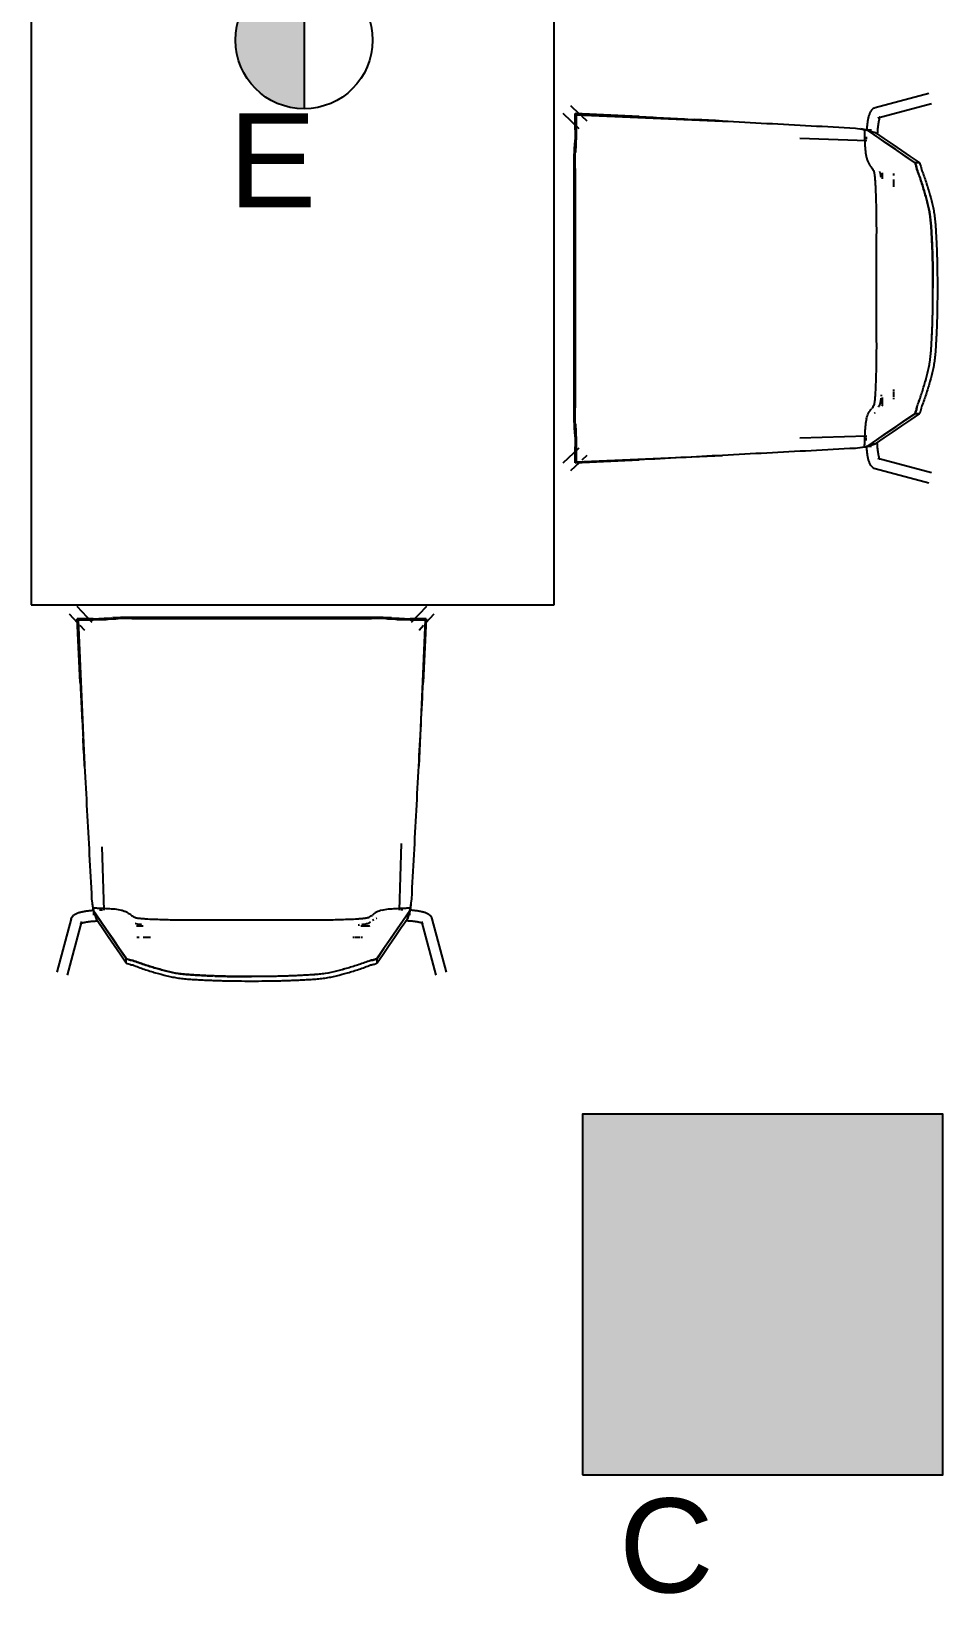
# Model space of a CAD drawing. Header units: millimetres. Extents: x 3082 to 3316, y 298 to 342.
# Drawn here: x 3292.267 to 3293.595, y 316.487 to 318.763 of the extents above; entities that cross this region are included whole.
import ezdxf
from ezdxf.enums import TextEntityAlignment as Align

# ---------------------------------------------------------------- set-up
doc = ezdxf.new("R2010")
doc.units = ezdxf.units.MM
doc.header["$MEASUREMENT"] = 0
doc.linetypes.add('CONTINU', pattern=[0])
for name, color, linetype in [('-HIDRO', 8, 'CONTINUOUS'), ('eletroduto parede e teto', 2, 'CONTINU'), ('Pontos Elétricos', 3, 'CONTINUOUS'), ('Pontos Luminotécnicos', 3, 'CONTINUOUS')]:
    doc.layers.add(name, color=color, linetype=linetype)
doc.styles.add('ARIAL', font='arial.ttf', dxfattribs={"height": 2})

# ---------------------------------------------------------------- blocks, each defined once
blk = doc.blocks.new('superior')
at = {"layer": '-HIDRO'}
for p, q in [((-3.1044, 0.5975), (-3.1044, -0.9275)), ((-2.3424, -0.9275), (-2.3424, 0.5975)), ((-2.3186, -0.2005), (-2.3058, -0.2126)), ((-1.8746, -0.2036), (-1.7966, -0.1827)), ((-1.7925, -0.198), (-1.8705, -0.219)), ((-2.3059, -0.2343), (-2.3295, -0.212)), ((-2.3116, -0.2289), (-2.3116, -0.2123)), ((-2.3058, -0.2126), (-2.3116, -0.2123)), ((-2.3103, -0.2139), (-2.3116, -0.2123)), ((-2.3116, -0.2357), (-2.3116, -0.2123)), ((-2.3116, -0.2123), (-2.3103, -0.2139)), ((-2.2186, -0.2166), (-2.3116, -0.2123)), ((-2.3103, -0.2357), (-2.3103, -0.2139)), ((-2.3103, -0.2139), (-2.097, -0.2231)), ((-2.3103, -0.2139), (-2.3103, -0.2357)), ((-2.3103, -0.2139), (-2.097, -0.2231)), ((-2.3024, -0.2157), (-2.295, -0.2228)), ((-1.8869, -0.2518), (-1.9844, -0.2486)), ((-1.9035, -0.2333), (-1.8878, -0.2357)), ((-1.8906, -0.2353), (-1.8957, -0.2345)), ((-1.8878, -0.2357), (-1.8905, -0.2353)), ((-1.8899, -0.2358), (-1.8887, -0.2358)), ((-1.8878, -0.2357), (-1.8747, -0.2397)), ((-1.8878, -0.2357), (-1.886, -0.2363)), ((-1.886, -0.2363), (-1.8878, -0.2357)), ((-1.886, -0.2363), (-1.8878, -0.2357)), ((-1.886, -0.2363), (-1.8878, -0.2357)), ((-1.8878, -0.2359), (-1.8798, -0.2361)), ((-1.8861, -0.2362), (-1.817, -0.2838)), ((-1.886, -0.2363), (-1.8745, -0.2398)), ((-1.8715, -0.2419), (-1.8747, -0.2397)), ((-2.3126, -0.263), (-2.312, -0.2517)), ((-2.3114, -0.2685), (-2.3108, -0.2572)), ((-2.3108, -0.2572), (-2.3114, -0.2685)), ((-2.3133, -0.6457), (-2.3133, -0.2875)), ((-2.312, -0.4667), (-2.312, -0.2922)), ((-2.312, -0.2922), (-2.312, -0.641)), ((-1.8104, -0.2838), (-1.817, -0.2838)), ((-1.8637, -0.2996), (-1.8637, -0.2986)), ((-1.8637, -0.3075), (-1.8637, -0.2996)), ((-1.8478, -0.2993), (-1.8478, -0.2996)), ((-1.8478, -0.2996), (-1.8478, -0.3025)), ((-1.8478, -0.3083), (-1.8478, -0.3189)), ((-2.312, -0.4667), (-2.312, -0.641)), ((-1.8478, -0.6139), (-1.8478, -0.6165)), ((-1.8637, -0.6336), (-1.8637, -0.6255)), ((-1.8478, -0.6175), (-1.8478, -0.6247)), ((-1.8478, -0.6261), (-1.8478, -0.628)), ((-1.8861, -0.6969), (-1.817, -0.6494)), ((-1.8104, -0.6494), (-1.817, -0.6494)), ((-1.8104, -0.6494), (-1.817, -0.6494)), ((-2.312, -0.6815), (-2.3126, -0.6702)), ((-2.3114, -0.6646), (-2.3108, -0.6759)), ((-2.3114, -0.6646), (-2.3108, -0.6759)), ((-1.9844, -0.6846), (-1.8869, -0.6814)), ((-2.3295, -0.7211), (-2.3059, -0.6989)), ((-2.3116, -0.7209), (-2.3116, -0.6975)), ((-2.3116, -0.7042), (-2.3116, -0.7209)), ((-2.3103, -0.6975), (-2.3103, -0.7193)), ((-2.3103, -0.6975), (-2.3103, -0.7193)), ((-1.8878, -0.6974), (-1.9035, -0.6998)), ((-1.8957, -0.6986), (-1.8905, -0.6978)), ((-1.8905, -0.6978), (-1.8878, -0.6974)), ((-1.8887, -0.6973), (-1.8899, -0.6974)), ((-1.8878, -0.6974), (-1.8747, -0.6934)), ((-1.8878, -0.6974), (-1.8861, -0.6969)), ((-1.8861, -0.6969), (-1.8878, -0.6974)), ((-1.8878, -0.6974), (-1.8861, -0.6969)), ((-1.8878, -0.6974), (-1.8861, -0.6969)), ((-1.8798, -0.697), (-1.8878, -0.6973)), ((-1.8747, -0.6934), (-1.8861, -0.6969)), ((-1.8715, -0.6913), (-1.8747, -0.6934)), ((-2.3057, -0.7205), (-2.3186, -0.7327)), ((-2.3116, -0.7209), (-2.2186, -0.7165)), ((-2.3103, -0.7193), (-2.3116, -0.7209)), ((-2.3103, -0.7193), (-2.3116, -0.7209)), ((-2.3058, -0.7206), (-2.3116, -0.7209)), ((-2.3103, -0.7193), (-2.097, -0.7101)), ((-2.3103, -0.7193), (-2.097, -0.7101)), ((-2.295, -0.7104), (-2.3021, -0.7171)), ((-1.8705, -0.7142), (-1.7925, -0.7351)), ((-1.7966, -0.7505), (-1.8746, -0.7295)), ((-3.1044, -0.9275), (-2.3424, -0.9275)), ((-3.0154, -0.9536), (-3.0377, -0.93)), ((-2.5286, -0.93), (-2.5509, -0.9536)), ((-3.0492, -0.9409), (-3.0372, -0.9537)), ((-3.0208, -0.9479), (-3.0375, -0.9479)), ((-3.0372, -0.9537), (-3.0375, -0.9479)), ((-3.0358, -0.9493), (-3.0375, -0.9479)), ((-3.0141, -0.9479), (-3.0375, -0.9479)), ((-3.0375, -0.9479), (-3.0358, -0.9493)), ((-3.0331, -1.0409), (-3.0375, -0.9479)), ((-3.0141, -0.9493), (-3.0358, -0.9493)), ((-3.0358, -0.9493), (-3.0267, -1.1625)), ((-3.0358, -0.9493), (-3.0141, -0.9493)), ((-3.0358, -0.9493), (-3.0267, -1.1625)), ((-2.9868, -0.9469), (-2.9981, -0.9475)), ((-2.9812, -0.9481), (-2.9925, -0.9487)), ((-2.9925, -0.9487), (-2.9812, -0.9481)), ((-2.604, -0.9462), (-2.9623, -0.9462)), ((-2.7831, -0.9475), (-2.9576, -0.9475)), ((-2.9576, -0.9475), (-2.6087, -0.9475)), ((-2.7831, -0.9475), (-2.6087, -0.9475)), ((-2.5851, -0.9481), (-2.5738, -0.9487)), ((-2.5851, -0.9481), (-2.5738, -0.9487)), ((-2.5682, -0.9475), (-2.5796, -0.9469)), ((-2.5289, -0.9479), (-2.5522, -0.9479)), ((-2.5522, -0.9493), (-2.5305, -0.9493)), ((-2.5522, -0.9493), (-2.5305, -0.9493)), ((-2.5455, -0.9479), (-2.5289, -0.9479)), ((-2.5305, -0.9493), (-2.5397, -1.1625)), ((-2.5305, -0.9493), (-2.5397, -1.1625)), ((-2.5289, -0.9479), (-2.5332, -1.0409)), ((-2.5305, -0.9493), (-2.5289, -0.9479)), ((-2.5305, -0.9493), (-2.5289, -0.9479)), ((-2.5292, -0.9538), (-2.5171, -0.9409)), ((-2.5291, -0.9537), (-2.5289, -0.9479)), ((-3.0337, -0.9574), (-3.027, -0.9645)), ((-2.5393, -0.9645), (-2.5326, -0.9574)), ((-2.998, -1.3726), (-3.001, -1.2801)), ((-2.5652, -1.2751), (-2.5684, -1.3726)), ((-3.0164, -1.356), (-3.014, -1.3717)), ((-3.0144, -1.3689), (-3.0152, -1.3638)), ((-2.5523, -1.3717), (-2.5499, -1.356)), ((-2.5511, -1.3638), (-2.5519, -1.369)), ((-3.0461, -1.3849), (-3.0671, -1.4629)), ((-3.014, -1.3717), (-3.0144, -1.369)), ((-3.014, -1.3717), (-3.01, -1.3848)), ((-3.014, -1.3717), (-3.0135, -1.3735)), ((-3.0135, -1.3735), (-3.014, -1.3717)), ((-3.0135, -1.3735), (-3.014, -1.3717)), ((-3.0135, -1.3735), (-3.014, -1.3717)), ((-3.0139, -1.3696), (-3.0139, -1.3708)), ((-3.0139, -1.3717), (-3.0136, -1.3797)), ((-3.0135, -1.3734), (-2.966, -1.4426)), ((-3.0135, -1.3735), (-3.01, -1.385)), ((-3.0079, -1.388), (-3.01, -1.3848)), ((-2.5528, -1.3734), (-2.6004, -1.4425)), ((-2.5585, -1.388), (-2.5563, -1.3848)), ((-2.5523, -1.3717), (-2.5563, -1.3848)), ((-2.5563, -1.3848), (-2.5528, -1.3734)), ((-2.5523, -1.3717), (-2.5528, -1.3734)), ((-2.5528, -1.3734), (-2.5523, -1.3717)), ((-2.5523, -1.3717), (-2.5528, -1.3734)), ((-2.5523, -1.3717), (-2.5528, -1.3734)), ((-2.5527, -1.3797), (-2.5525, -1.3717)), ((-2.5524, -1.3708), (-2.5524, -1.3696)), ((-2.5519, -1.369), (-2.5523, -1.3717)), ((-2.4993, -1.4629), (-2.5202, -1.3849)), ((-3.0517, -1.467), (-3.0308, -1.389)), ((-2.9502, -1.3959), (-2.9511, -1.3958)), ((-2.9412, -1.3959), (-2.9502, -1.3959)), ((-2.6162, -1.3959), (-2.6242, -1.3959)), ((-2.5356, -1.389), (-2.5146, -1.467)), ((-2.9505, -1.4117), (-2.9502, -1.4117)), ((-2.9502, -1.4117), (-2.9473, -1.4117)), ((-2.9414, -1.4117), (-2.9308, -1.4117)), ((-2.6359, -1.4117), (-2.6333, -1.4117)), ((-2.6322, -1.4117), (-2.625, -1.4117)), ((-2.6236, -1.4117), (-2.6217, -1.4117)), ((-2.966, -1.4491), (-2.966, -1.4426)), ((-2.6004, -1.4491), (-2.6004, -1.4426)), ((-2.6004, -1.4491), (-2.6004, -1.4426))]:
    blk.add_line(p, q, dxfattribs=at)
for points in [[(-1.8746, -0.2036), (-1.8762, -0.2042), (-1.8776, -0.205), (-1.8787, -0.2059), (-1.8796, -0.2068), (-1.8803, -0.2077), (-1.881, -0.2086), (-1.8815, -0.2094), (-1.882, -0.2103), (-1.8824, -0.2112), (-1.8828, -0.2121), (-1.8831, -0.2131), (-1.8835, -0.214), (-1.8838, -0.215), (-1.8841, -0.2161), (-1.8844, -0.2171), (-1.8846, -0.2182), (-1.8849, -0.2193), (-1.8851, -0.2205), (-1.8854, -0.2217), (-1.8856, -0.2229), (-1.8858, -0.2242), (-1.886, -0.2255), (-1.8862, -0.2268), (-1.8863, -0.2282), (-1.8865, -0.2296), (-1.8867, -0.231), (-1.8868, -0.2325), (-1.8869, -0.2339), (-1.887, -0.2354)], [(-1.8676, -0.2172), (-1.8677, -0.2172), (-1.8678, -0.2174), (-1.8679, -0.2177), (-1.868, -0.218), (-1.8682, -0.2185), (-1.8684, -0.219), (-1.8686, -0.2196), (-1.8688, -0.2203), (-1.869, -0.221), (-1.8692, -0.2219), (-1.8694, -0.2227), (-1.8696, -0.2236), (-1.8697, -0.2246), (-1.8699, -0.2256), (-1.8701, -0.2267), (-1.8703, -0.2278), (-1.8704, -0.2289), (-1.8706, -0.2301), (-1.8707, -0.2314), (-1.8709, -0.2326), (-1.871, -0.2339), (-1.8711, -0.2352), (-1.8712, -0.2366), (-1.8713, -0.238), (-1.8714, -0.2393), (-1.8715, -0.2407)], [(-1.8875, -0.2462), (-1.8875, -0.2478), (-1.8875, -0.2494)], [(-1.8172, -0.2836), (-1.8309, -0.2741), (-1.8447, -0.2647), (-1.8585, -0.2552), (-1.8722, -0.2457), (-1.886, -0.2363)], [(-1.8745, -0.2398), (-1.8618, -0.2485), (-1.849, -0.2573), (-1.8362, -0.266), (-1.8234, -0.2748), (-1.8106, -0.2836)], [(-1.8138, -0.2934), (-1.8143, -0.2911), (-1.8148, -0.2889), (-1.8154, -0.2869), (-1.816, -0.2853), (-1.8166, -0.2842), (-1.8172, -0.2836)], [(-1.8106, -0.2836), (-1.8101, -0.2842), (-1.8095, -0.2853), (-1.8089, -0.2869), (-1.8083, -0.2889), (-1.8077, -0.2911), (-1.8073, -0.2934)], [(-1.8642, -0.6385), (-1.864, -0.6376), (-1.8638, -0.6366), (-1.8637, -0.6357), (-1.8637, -0.6347), (-1.8637, -0.6338), (-1.8637, -0.6336)], [(-1.8861, -0.6969), (-1.8723, -0.6874), (-1.8584, -0.6779), (-1.8446, -0.6684), (-1.8308, -0.6589), (-1.817, -0.6494)], [(-1.8104, -0.6494), (-1.8233, -0.6582), (-1.8361, -0.667), (-1.849, -0.6758), (-1.8618, -0.6846), (-1.8747, -0.6934)], [(-1.8875, -0.6885), (-1.8875, -0.6869), (-1.8875, -0.6853), (-1.8875, -0.6838)], [(-1.8746, -0.7295), (-1.8762, -0.7289), (-1.8776, -0.7281), (-1.8787, -0.7273), (-1.8796, -0.7264), (-1.8803, -0.7255), (-1.881, -0.7246), (-1.8815, -0.7237), (-1.882, -0.7228), (-1.8824, -0.7219), (-1.8828, -0.721), (-1.8831, -0.7201), (-1.8835, -0.7191), (-1.8838, -0.7181), (-1.8841, -0.7171), (-1.8844, -0.716), (-1.8846, -0.7149), (-1.8849, -0.7138), (-1.8851, -0.7126), (-1.8854, -0.7114), (-1.8856, -0.7102), (-1.8858, -0.7089), (-1.886, -0.7076), (-1.8862, -0.7063), (-1.8863, -0.7049), (-1.8865, -0.7036), (-1.8867, -0.7021), (-1.8868, -0.7007), (-1.8869, -0.6992), (-1.887, -0.6977)], [(-1.8676, -0.716), (-1.8677, -0.7159), (-1.8678, -0.7157), (-1.8679, -0.7155), (-1.868, -0.7151), (-1.8682, -0.7147), (-1.8684, -0.7141), (-1.8686, -0.7135), (-1.8688, -0.7128), (-1.869, -0.7121), (-1.8692, -0.7113), (-1.8694, -0.7104), (-1.8696, -0.7095), (-1.8697, -0.7085), (-1.8699, -0.7075), (-1.8701, -0.7065), (-1.8703, -0.7054), (-1.8704, -0.7042), (-1.8706, -0.703), (-1.8707, -0.7018), (-1.8709, -0.7005), (-1.871, -0.6992), (-1.8711, -0.6979), (-1.8712, -0.6966), (-1.8713, -0.6952), (-1.8714, -0.6938), (-1.8715, -0.6924)]]:
    blk.add_lwpolyline(points, dxfattribs=at)
at = {"layer": '-HIDRO', "flags": 128}
for points in [[(-3.0461, -1.3849), (-3.0455, -1.3833), (-3.0447, -1.3819), (-3.0438, -1.3808), (-3.043, -1.3799), (-3.0421, -1.3792), (-3.0412, -1.3785), (-3.0403, -1.378), (-3.0394, -1.3775), (-3.0385, -1.3771), (-3.0376, -1.3767), (-3.0367, -1.3764), (-3.0357, -1.376), (-3.0347, -1.3757), (-3.0337, -1.3754), (-3.0326, -1.3751), (-3.0315, -1.3749), (-3.0304, -1.3746), (-3.0292, -1.3744), (-3.028, -1.3741), (-3.0268, -1.3739), (-3.0255, -1.3737), (-3.0242, -1.3735), (-3.0229, -1.3733), (-3.0215, -1.3732), (-3.0201, -1.373), (-3.0187, -1.3729), (-3.0173, -1.3727), (-3.0158, -1.3726), (-3.0143, -1.3725)], [(-3.0325, -1.3919), (-3.0325, -1.3918), (-3.0323, -1.3917), (-3.0321, -1.3916), (-3.0317, -1.3915), (-3.0312, -1.3913), (-3.0307, -1.3911), (-3.0301, -1.3909), (-3.0294, -1.3907), (-3.0287, -1.3905), (-3.0279, -1.3903), (-3.027, -1.3901), (-3.0261, -1.3899), (-3.0251, -1.3898), (-3.0241, -1.3896), (-3.023, -1.3894), (-3.0219, -1.3892), (-3.0208, -1.3891), (-3.0196, -1.3889), (-3.0184, -1.3888), (-3.0171, -1.3886), (-3.0158, -1.3885), (-3.0145, -1.3884), (-3.0132, -1.3883), (-3.0118, -1.3882), (-3.0104, -1.3881), (-3.009, -1.3881)], [(-2.9662, -1.4423), (-2.9756, -1.4286), (-2.9851, -1.4148), (-2.9945, -1.401), (-3.004, -1.3873), (-3.0135, -1.3735)], [(-3.01, -1.385), (-3.0012, -1.3977), (-2.9925, -1.4105), (-2.9837, -1.4233), (-2.9749, -1.4361), (-2.9662, -1.4489)], [(-3.0051, -1.372), (-3.0035, -1.372), (-3.0019, -1.372), (-3.0004, -1.372)], [(-2.5528, -1.3734), (-2.5623, -1.3872), (-2.5718, -1.4011), (-2.5813, -1.4149), (-2.5909, -1.4287), (-2.6004, -1.4426)], [(-2.6004, -1.4491), (-2.5916, -1.4363), (-2.5827, -1.4234), (-2.5739, -1.4105), (-2.5651, -1.3977), (-2.5563, -1.3848)], [(-2.5628, -1.372), (-2.5644, -1.372), (-2.5659, -1.372)], [(-2.5338, -1.3919), (-2.5338, -1.3918), (-2.534, -1.3917), (-2.5343, -1.3916), (-2.5346, -1.3915), (-2.5351, -1.3913), (-2.5356, -1.3911), (-2.5362, -1.3909), (-2.5369, -1.3907), (-2.5376, -1.3905), (-2.5384, -1.3903), (-2.5393, -1.3901), (-2.5402, -1.3899), (-2.5412, -1.3898), (-2.5422, -1.3896), (-2.5433, -1.3894), (-2.5444, -1.3892), (-2.5455, -1.3891), (-2.5467, -1.3889), (-2.548, -1.3888), (-2.5492, -1.3886), (-2.5505, -1.3885), (-2.5518, -1.3884), (-2.5532, -1.3883), (-2.5545, -1.3882), (-2.5559, -1.3881), (-2.5573, -1.3881)], [(-2.5202, -1.3849), (-2.5208, -1.3833), (-2.5216, -1.3819), (-2.5225, -1.3808), (-2.5234, -1.3799), (-2.5243, -1.3792), (-2.5251, -1.3785), (-2.526, -1.378), (-2.5269, -1.3775), (-2.5278, -1.3771), (-2.5287, -1.3767), (-2.5297, -1.3764), (-2.5306, -1.376), (-2.5316, -1.3757), (-2.5326, -1.3754), (-2.5337, -1.3751), (-2.5348, -1.3749), (-2.5359, -1.3746), (-2.5371, -1.3744), (-2.5383, -1.3741), (-2.5395, -1.3739), (-2.5408, -1.3737), (-2.5421, -1.3735), (-2.5434, -1.3733), (-2.5448, -1.3732), (-2.5462, -1.373), (-2.5476, -1.3729), (-2.549, -1.3727), (-2.5505, -1.3726), (-2.552, -1.3725)], [(-2.6112, -1.3953), (-2.6122, -1.3955), (-2.6131, -1.3957), (-2.6141, -1.3958), (-2.615, -1.3958), (-2.616, -1.3959), (-2.6162, -1.3959)], [(-2.9563, -1.4457), (-2.9587, -1.4452), (-2.9609, -1.4447), (-2.9628, -1.4441), (-2.9644, -1.4435), (-2.9655, -1.4429), (-2.9662, -1.4423)], [(-2.9662, -1.4489), (-2.9655, -1.4494), (-2.9644, -1.45), (-2.9628, -1.4506), (-2.9609, -1.4512), (-2.9587, -1.4518), (-2.9563, -1.4522)]]:
    blk.add_lwpolyline(points, dxfattribs=at)
at = {"layer": '-HIDRO', "extrusion": (0, 0, -1)}
for centre, major_axis, ratio, start_param, end_param in [((-2.3156, -0.2357), (0, 0.0365), 0.107774, 1.570796, 2.024582), ((-2.3156, -0.2357), (0, 0.0492), 0.107774, 1.570796, 2.024582), ((-2.3156, -0.2357), (0, 0.0492), 0.107774, 1.570796, 2.024582), ((-2.3062, -0.2922), (0, 0.0666), 0.107774, -1.500117, -1.117011), ((-2.3062, -0.2922), (0, 0.0539), 0.107774, 4.712389, 5.166175), ((-2.3062, -0.2922), (0, 0.0539), 0.107774, 4.712389, 5.166175), ((-1.9019, -0.308), (0.0236, 0.0149), 0.766651, -0.10258, 0.170874), ((-1.8159, -0.2938), (-0.0017, 0.0104), 0.197413, 0.277205, 1.558865), ((-1.9017, -0.6384), (0.0253, 0.0102), 0.59623, 0.5046, 0.791422), ((-2.3062, -0.641), (0, 0.0666), 0.107774, 4.258603, 4.641709), ((-2.3062, -0.641), (0, 0.0539), 0.107774, 4.258603, 4.712389), ((-2.3062, -0.641), (0, 0.0539), 0.107774, 4.258603, 4.712389), ((-1.8629, -0.6717), (-0.0031, 0.0369), 0.700546, -1.091389, -0.577962), ((-1.8159, -0.6393), (0.0017, 0.0104), 0.197413, 1.582728, 2.864388), ((-2.3156, -0.6975), (0, 0.0365), 0.107774, 1.117011, 1.570796), ((-2.3156, -0.6975), (0, 0.0492), 0.107774, 1.117011, 1.570796), ((-2.3156, -0.6975), (0, 0.0492), 0.107774, 1.117011, 1.570796)]:
    blk.add_ellipse(centre, major_axis=major_axis, ratio=ratio, start_param=start_param, end_param=end_param, dxfattribs=at)
at = {"layer": '-HIDRO'}
for centre, major_axis, ratio, start_param, end_param in [((-3.0141, -0.944), (-0.0365, 0), 0.107774, 1.570796, 2.024582), ((-3.0141, -0.944), (-0.0492, 0), 0.107774, 1.570796, 2.024582), ((-3.0141, -0.944), (-0.0492, 0), 0.107774, 1.570796, 2.024582), ((-2.9576, -0.9533), (-0.0666, 0), 0.107774, 4.783069, 5.152715), ((-2.9576, -0.9533), (-0.0539, 0), 0.107774, 4.712389, 5.166175), ((-2.9576, -0.9533), (-0.0539, 0), 0.107774, 4.712389, 5.166175), ((-2.6087, -0.9533), (0.0539, 0), 0.107774, 1.117011, 1.570796), ((-2.6087, -0.9533), (0.0539, 0), 0.107774, 1.117011, 1.570796), ((-2.6087, -0.9533), (-0.0666, 0), 0.107774, 4.258603, 4.641709), ((-2.5522, -0.944), (-0.0492, 0), 0.107774, 1.117011, 1.570796), ((-2.5522, -0.944), (-0.0492, 0), 0.107774, 1.117011, 1.570796), ((-2.5522, -0.944), (0.0365, 0), 0.107774, 4.258603, 4.712389), ((-2.9417, -1.3576), (-0.0149, -0.0236), 0.766651, 6.180606, 6.454059), ((-2.6114, -1.3578), (-0.0102, -0.0253), 0.59623, 0.5046, 0.791422), ((-2.5781, -1.3966), (0.0369, -0.0031), 0.700546, 2.050204, 2.563631), ((-2.9559, -1.4436), (0.0104, -0.0017), 0.197413, 3.418797, 4.700457), ((-2.6104, -1.4436), (-0.0104, -0.0017), 0.197413, 1.582728, 2.864388)]:
    blk.add_ellipse(centre, major_axis=major_axis, ratio=ratio, start_param=start_param, end_param=end_param, dxfattribs=at)
for points in [[(-2.2186, -0.2166), (-2.2051, -0.2173), (-2.178, -0.2188), (-2.1374, -0.2209), (-2.1105, -0.2224), (-2.097, -0.2231)], [(-2.097, -0.2231), (-2.1105, -0.2224), (-2.124, -0.2216), (-2.1375, -0.2209)], [(-2.097, -0.2231), (-2.0755, -0.2242), (-2.0325, -0.2265), (-1.968, -0.2299), (-1.925, -0.2322), (-1.9035, -0.2333)], [(-1.8873, -0.2765), (-1.8869, -0.278), (-1.886, -0.2809), (-1.8841, -0.285), (-1.8817, -0.2886), (-1.8802, -0.2905), (-1.8795, -0.2913)], [(-1.8683, -0.2966), (-1.8682, -0.297), (-1.868, -0.2974), (-1.8679, -0.2978)], [(-1.8659, -0.6218), (-1.866, -0.6224), (-1.866, -0.623), (-1.8661, -0.6236)], [(-1.8753, -0.6477), (-1.8755, -0.6482), (-1.8757, -0.6487), (-1.8759, -0.6492)], [(-1.9035, -0.6998), (-1.925, -0.701), (-1.968, -0.7032), (-2.0325, -0.7067), (-2.0755, -0.7089), (-2.097, -0.7101)], [(-2.097, -0.7101), (-2.1172, -0.7112), (-2.1577, -0.7133), (-2.1983, -0.7155), (-2.2186, -0.7165)], [(-3.0331, -1.0409), (-3.0324, -1.0544), (-3.031, -1.0815), (-3.0288, -1.1221), (-3.0274, -1.149), (-3.0267, -1.1625)], [(-2.5397, -1.1625), (-2.5386, -1.1423), (-2.5364, -1.1018), (-2.5343, -1.0612), (-2.5332, -1.0409)], [(-3.0267, -1.1625), (-3.0274, -1.149), (-3.0281, -1.1355), (-3.0288, -1.1221)], [(-3.0267, -1.1625), (-3.0255, -1.184), (-3.0232, -1.227), (-3.0198, -1.2915), (-3.0175, -1.3345), (-3.0164, -1.356)], [(-2.5499, -1.356), (-2.5488, -1.3345), (-2.5465, -1.2915), (-2.5431, -1.227), (-2.5408, -1.184), (-2.5397, -1.1625)], [(-2.9732, -1.3722), (-2.9717, -1.3726), (-2.9688, -1.3735), (-2.9647, -1.3754), (-2.9612, -1.3778), (-2.9593, -1.3793), (-2.9584, -1.38)], [(-2.6069, -1.387), (-2.6064, -1.3867), (-2.6059, -1.3863), (-2.6054, -1.386)], [(-2.602, -1.3842), (-2.6015, -1.384), (-2.6011, -1.3838), (-2.6006, -1.3836)], [(-2.9532, -1.3912), (-2.9528, -1.3914), (-2.9524, -1.3915), (-2.952, -1.3917)], [(-2.6279, -1.3936), (-2.6273, -1.3935), (-2.6267, -1.3935), (-2.6262, -1.3934)]]:
    blk.add_open_spline(points, degree=3, dxfattribs=at)
for points, knots in [([(-1.8905, -0.2353), (-1.8904, -0.2371), (-1.8903, -0.2406), (-1.8901, -0.2476), (-1.8897, -0.2566), (-1.889, -0.2671), (-1.888, -0.2736), (-1.8873, -0.2765)], [-1, -1, -1, -1, -0.875, -0.75, -0.5, -0.25, 0, 0, 0, 0]), ([(-1.8139, -0.2934), (-1.8117, -0.299), (-1.8087, -0.3073), (-1.8052, -0.3184), (-1.8027, -0.3267), (-1.8004, -0.3349), (-1.7975, -0.3457), (-1.7951, -0.3566), (-1.7937, -0.3684), (-1.793, -0.3775), (-1.7925, -0.3866), (-1.792, -0.3955), (-1.7916, -0.4032), (-1.7914, -0.4079), (-1.7913, -0.41)], [0, 0, 0, 0, 0.1, 0.15, 0.2, 0.25, 0.3, 0.4, 0.45, 0.5, 0.55, 0.6, 0.65, 0.6886249, 0.6886249, 0.6886249, 0.6886249]), ([(-1.7904, -0.4666), (-1.7904, -0.4598), (-1.7905, -0.45), (-1.7906, -0.4376), (-1.7908, -0.4285), (-1.791, -0.4199), (-1.7913, -0.4118), (-1.7916, -0.4038), (-1.792, -0.3955), (-1.7925, -0.3866), (-1.793, -0.3775), (-1.7937, -0.3684), (-1.7951, -0.3566), (-1.7975, -0.3457), (-1.8004, -0.3349), (-1.8027, -0.3267), (-1.8052, -0.3184), (-1.8087, -0.3073), (-1.8117, -0.299), (-1.8138, -0.2934)], [0, 0, 0, 0, 0.1, 0.15, 0.2, 0.25, 0.3, 0.35, 0.4, 0.45, 0.5, 0.55, 0.6, 0.7, 0.75, 0.8, 0.85, 0.9, 1, 1, 1, 1]), ([(-1.8073, -0.2934), (-1.8051, -0.299), (-1.802, -0.3073), (-1.7984, -0.3184), (-1.7951, -0.3295), (-1.7922, -0.3403), (-1.7897, -0.3513), (-1.7882, -0.3598), (-1.7872, -0.3686), (-1.7865, -0.3777), (-1.786, -0.3867), (-1.7855, -0.3956), (-1.7851, -0.4039), (-1.7848, -0.4119), (-1.7845, -0.4199), (-1.7843, -0.4285), (-1.7841, -0.4376), (-1.784, -0.45), (-1.7839, -0.4598), (-1.7839, -0.4666)], [0, 0, 0, 0, 0.1, 0.15, 0.2, 0.3, 0.35, 0.4, 0.45, 0.5, 0.55, 0.6, 0.65, 0.7, 0.75, 0.8, 0.85, 0.9, 1, 1, 1, 1]), ([(-1.8766, -0.2964), (-1.8765, -0.297), (-1.8762, -0.2979), (-1.8759, -0.2992), (-1.8758, -0.3003), (-1.8756, -0.3015), (-1.8755, -0.3026), (-1.8754, -0.3036), (-1.8753, -0.3044), (-1.8752, -0.3052), (-1.8751, -0.3062), (-1.875, -0.3079), (-1.8747, -0.3109), (-1.8745, -0.3136), (-1.8744, -0.3153)], [-1, -1, -1, -1, -0.875, -0.8125, -0.75, -0.6875, -0.625, -0.5625, -0.53125, -0.5, -0.4375, -0.375, -0.25, 0, 0, 0, 0]), ([(-1.8744, -0.3153), (-1.874, -0.323), (-1.8736, -0.3347), (-1.8732, -0.3508), (-1.873, -0.3631), (-1.8729, -0.3758), (-1.8729, -0.3889), (-1.873, -0.402), (-1.8731, -0.415), (-1.8731, -0.4279), (-1.8731, -0.4451), (-1.8732, -0.458), (-1.8732, -0.4666)], [0, 0, 0, 0, 0.166667, 0.25, 0.333333, 0.416667, 0.5, 0.583333, 0.666667, 0.75, 0.833333, 1, 1, 1, 1]), ([(-1.8679, -0.2978), (-1.8675, -0.2989), (-1.867, -0.3009), (-1.8667, -0.3034), (-1.8665, -0.3046), (-1.8665, -0.305)], [0, 0, 0, 0, 0.25, 0.375, 0.4347372, 0.4347372, 0.4347372, 0.4347372]), ([(-1.7913, -0.4123), (-1.7912, -0.4148), (-1.791, -0.4201), (-1.7908, -0.4285), (-1.7906, -0.4376), (-1.7905, -0.45), (-1.7904, -0.4598), (-1.7904, -0.4666)], [0.7029359, 0.7029359, 0.7029359, 0.7029359, 0.75, 0.8, 0.85, 0.9, 1, 1, 1, 1]), ([(-1.8732, -0.4666), (-1.8732, -0.4751), (-1.8731, -0.488), (-1.8731, -0.5052), (-1.8731, -0.5181), (-1.873, -0.5311), (-1.8729, -0.5443), (-1.8729, -0.5573), (-1.873, -0.57), (-1.8732, -0.5823), (-1.8736, -0.5985), (-1.874, -0.6102), (-1.8744, -0.6178)], [0, 0, 0, 0, 0.166667, 0.25, 0.333333, 0.416667, 0.5, 0.583333, 0.666667, 0.75, 0.833333, 1, 1, 1, 1]), ([(-1.8138, -0.6397), (-1.8117, -0.6342), (-1.8087, -0.6258), (-1.8052, -0.6147), (-1.8027, -0.6064), (-1.8004, -0.5982), (-1.7975, -0.5874), (-1.7951, -0.5765), (-1.7937, -0.5647), (-1.793, -0.5556), (-1.7925, -0.5465), (-1.792, -0.5376), (-1.7916, -0.5293), (-1.7913, -0.5213), (-1.791, -0.5132), (-1.7908, -0.5047), (-1.7906, -0.4956), (-1.7905, -0.4831), (-1.7904, -0.4733), (-1.7904, -0.4666)], [0, 0, 0, 0, 0.1, 0.15, 0.2, 0.25, 0.3, 0.4, 0.45, 0.5, 0.55, 0.6, 0.65, 0.7, 0.75, 0.8, 0.85, 0.9, 1, 1, 1, 1]), ([(-1.7839, -0.4666), (-1.7839, -0.4733), (-1.784, -0.4831), (-1.7841, -0.4956), (-1.7843, -0.5047), (-1.7845, -0.5132), (-1.7848, -0.5213), (-1.7851, -0.5293), (-1.7855, -0.5376), (-1.786, -0.5464), (-1.7865, -0.5555), (-1.7872, -0.5646), (-1.7882, -0.5734), (-1.7897, -0.5818), (-1.7922, -0.5928), (-1.7951, -0.6037), (-1.7984, -0.6148), (-1.802, -0.6259), (-1.8051, -0.6342), (-1.8073, -0.6397)], [0, 0, 0, 0, 0.1, 0.15, 0.2, 0.25, 0.3, 0.35, 0.4, 0.45, 0.5, 0.55, 0.6, 0.65, 0.7, 0.8, 0.85, 0.9, 1, 1, 1, 1]), ([(-1.7913, -0.5208), (-1.7912, -0.5183), (-1.791, -0.5131), (-1.7908, -0.5047), (-1.7906, -0.4956), (-1.7905, -0.4831), (-1.7904, -0.4733), (-1.7904, -0.4666)], [0.7029359, 0.7029359, 0.7029359, 0.7029359, 0.75, 0.8, 0.85, 0.9, 1, 1, 1, 1]), ([(-1.8015, -0.6023), (-1.8011, -0.6009), (-1.8, -0.5969), (-1.7975, -0.5875), (-1.7951, -0.5765), (-1.7937, -0.5647), (-1.793, -0.5556), (-1.7925, -0.5465), (-1.792, -0.5376), (-1.7916, -0.53), (-1.7914, -0.5252), (-1.7913, -0.5231)], [0.2255535, 0.2255535, 0.2255535, 0.2255535, 0.25, 0.3, 0.4, 0.45, 0.5, 0.55, 0.6, 0.65, 0.6886249, 0.6886249, 0.6886249, 0.6886249]), ([(-1.8139, -0.6398), (-1.8117, -0.6342), (-1.8087, -0.6258), (-1.8052, -0.6148), (-1.8031, -0.6079), (-1.802, -0.6038), (-1.8016, -0.6025)], [0, 0, 0, 0, 0.1, 0.15, 0.2, 0.2243946, 0.2243946, 0.2243946, 0.2243946]), ([(-1.8744, -0.6178), (-1.8745, -0.6189), (-1.8746, -0.6207), (-1.8748, -0.623), (-1.8749, -0.6248), (-1.8751, -0.6265), (-1.8752, -0.6281), (-1.8753, -0.6297), (-1.8755, -0.6313), (-1.8758, -0.6328), (-1.8761, -0.6348), (-1.8764, -0.636), (-1.8766, -0.6367)], [-1, -1, -1, -1, -0.833333, -0.75, -0.666667, -0.583333, -0.5, -0.416667, -0.333333, -0.25, -0.166667, 0, 0, 0, 0]), ([(-1.8679, -0.6354), (-1.8681, -0.6362), (-1.8688, -0.6378), (-1.8698, -0.6393), (-1.8703, -0.64)], [0, 0, 0, 0, 0.5, 0.9699068, 0.9699068, 0.9699068, 0.9699068]), ([(-1.8664, -0.6269), (-1.8665, -0.628), (-1.8667, -0.6301), (-1.8672, -0.6329), (-1.8676, -0.6346), (-1.8679, -0.6354)], [0.5029211, 0.5029211, 0.5029211, 0.5029211, 0.6666667, 0.8333333, 1, 1, 1, 1]), ([(-1.8873, -0.6566), (-1.888, -0.6595), (-1.889, -0.666), (-1.8897, -0.6765), (-1.8901, -0.6856), (-1.8903, -0.6926), (-1.8905, -0.696), (-1.8905, -0.6978)], [-1, -1, -1, -1, -0.75, -0.5, -0.25, -0.125, 0, 0, 0, 0]), ([(-1.817, -0.6494), (-1.8167, -0.6492), (-1.8163, -0.6485), (-1.8156, -0.6469), (-1.8151, -0.6452), (-1.8146, -0.6436), (-1.8142, -0.6419), (-1.814, -0.6406), (-1.8138, -0.6397)], [0, 0, 0, 0, 0.2, 0.4, 0.6, 0.7, 0.8, 1, 1, 1, 1]), ([(-1.8073, -0.6397), (-1.8074, -0.6401), (-1.8075, -0.6409), (-1.8078, -0.6422), (-1.8081, -0.6435), (-1.8084, -0.6448), (-1.8087, -0.6459), (-1.8091, -0.6468), (-1.8094, -0.6477), (-1.8099, -0.6487), (-1.8102, -0.6492), (-1.8104, -0.6494)], [0, 0, 0, 0, 0.1, 0.2, 0.3, 0.4, 0.5, 0.6, 0.7, 0.8, 1, 1, 1, 1]), ([(-3.0144, -1.369), (-3.0126, -1.3691), (-3.0092, -1.3692), (-3.0022, -1.3695), (-2.9931, -1.3699), (-2.9826, -1.3705), (-2.9762, -1.3715), (-2.9732, -1.3722)], [-1, -1, -1, -1, -0.875, -0.75, -0.5, -0.25, 0, 0, 0, 0]), ([(-2.9533, -1.3829), (-2.9528, -1.383), (-2.9518, -1.3833), (-2.9505, -1.3836), (-2.9494, -1.3838), (-2.9483, -1.3839), (-2.9471, -1.3841), (-2.9462, -1.3842), (-2.9454, -1.3842), (-2.9445, -1.3843), (-2.9435, -1.3844), (-2.9418, -1.3845), (-2.9388, -1.3848), (-2.9361, -1.385), (-2.9344, -1.3851)], [-1, -1, -1, -1, -0.875, -0.8125, -0.75, -0.6875, -0.625, -0.5625, -0.53125, -0.5, -0.4375, -0.375, -0.25, 0, 0, 0, 0]), ([(-2.9344, -1.3851), (-2.9267, -1.3855), (-2.915, -1.3859), (-2.8989, -1.3863), (-2.8866, -1.3865), (-2.8739, -1.3866), (-2.8609, -1.3866), (-2.8477, -1.3865), (-2.8347, -1.3864), (-2.8218, -1.3864), (-2.8046, -1.3864), (-2.7917, -1.3863), (-2.7832, -1.3863)], [0, 0, 0, 0, 0.166667, 0.25, 0.333333, 0.416667, 0.5, 0.583333, 0.666667, 0.75, 0.833333, 1, 1, 1, 1]), ([(-2.7832, -1.3863), (-2.7746, -1.3863), (-2.7617, -1.3864), (-2.7445, -1.3864), (-2.7316, -1.3864), (-2.7186, -1.3865), (-2.7054, -1.3866), (-2.6924, -1.3866), (-2.6797, -1.3865), (-2.6674, -1.3863), (-2.6513, -1.3859), (-2.6396, -1.3855), (-2.6319, -1.3851)], [0, 0, 0, 0, 0.166667, 0.25, 0.333333, 0.416667, 0.5, 0.583333, 0.666667, 0.75, 0.833333, 1, 1, 1, 1]), ([(-2.6319, -1.3851), (-2.6308, -1.385), (-2.629, -1.3849), (-2.6267, -1.3847), (-2.625, -1.3846), (-2.6233, -1.3844), (-2.6217, -1.3843), (-2.6201, -1.3842), (-2.6185, -1.384), (-2.6169, -1.3837), (-2.615, -1.3834), (-2.6137, -1.3831), (-2.613, -1.3829)], [-1, -1, -1, -1, -0.833333, -0.75, -0.666667, -0.583333, -0.5, -0.416667, -0.333333, -0.25, -0.166667, 0, 0, 0, 0]), ([(-2.5932, -1.3722), (-2.5902, -1.3715), (-2.5838, -1.3705), (-2.5732, -1.3699), (-2.5642, -1.3694), (-2.5572, -1.3692), (-2.5537, -1.3691), (-2.5519, -1.369)], [-1, -1, -1, -1, -0.75, -0.5, -0.25, -0.125, 0, 0, 0, 0]), ([(-2.952, -1.3917), (-2.9508, -1.392), (-2.9489, -1.3925), (-2.946, -1.3929), (-2.9444, -1.393), (-2.9437, -1.3931)], [0, 0, 0, 0, 0.25, 0.375, 0.4926359, 0.4926359, 0.4926359, 0.4926359]), ([(-2.6228, -1.3931), (-2.6217, -1.393), (-2.6197, -1.3928), (-2.6169, -1.3923), (-2.6152, -1.3919), (-2.6144, -1.3917)], [0.5029211, 0.5029211, 0.5029211, 0.5029211, 0.6666667, 0.8333333, 1, 1, 1, 1]), ([(-2.6144, -1.3917), (-2.6135, -1.3914), (-2.612, -1.3907), (-2.6105, -1.3897), (-2.6098, -1.3892)], [0, 0, 0, 0, 0.5, 0.9699068, 0.9699068, 0.9699068, 0.9699068]), ([(-2.9564, -1.4457), (-2.9508, -1.4478), (-2.9424, -1.4508), (-2.9314, -1.4543), (-2.923, -1.4568), (-2.9148, -1.4591), (-2.904, -1.462), (-2.8931, -1.4644), (-2.8813, -1.4658), (-2.8722, -1.4665), (-2.8631, -1.467), (-2.8542, -1.4675), (-2.8465, -1.4679), (-2.8418, -1.4681), (-2.8397, -1.4682)], [0, 0, 0, 0, 0.1, 0.15, 0.2, 0.25, 0.3, 0.4, 0.45, 0.5, 0.55, 0.6, 0.65, 0.6886249, 0.6886249, 0.6886249, 0.6886249]), ([(-2.7832, -1.4691), (-2.7899, -1.4691), (-2.7997, -1.469), (-2.8122, -1.4689), (-2.8213, -1.4687), (-2.8298, -1.4685), (-2.8379, -1.4682), (-2.8459, -1.4679), (-2.8542, -1.4675), (-2.8631, -1.467), (-2.8722, -1.4665), (-2.8813, -1.4658), (-2.8931, -1.4644), (-2.904, -1.462), (-2.9148, -1.4591), (-2.923, -1.4568), (-2.9313, -1.4543), (-2.9424, -1.4508), (-2.9508, -1.4478), (-2.9563, -1.4457)], [0, 0, 0, 0, 0.1, 0.15, 0.2, 0.25, 0.3, 0.35, 0.4, 0.45, 0.5, 0.55, 0.6, 0.7, 0.75, 0.8, 0.85, 0.9, 1, 1, 1, 1]), ([(-2.9563, -1.4522), (-2.9508, -1.4544), (-2.9424, -1.4575), (-2.9314, -1.4611), (-2.9203, -1.4644), (-2.9094, -1.4673), (-2.8984, -1.4698), (-2.89, -1.4713), (-2.8812, -1.4723), (-2.8721, -1.473), (-2.863, -1.4735), (-2.8542, -1.474), (-2.8459, -1.4744), (-2.8379, -1.4747), (-2.8298, -1.475), (-2.8212, -1.4752), (-2.8122, -1.4754), (-2.7997, -1.4755), (-2.7899, -1.4756), (-2.7832, -1.4756)], [0, 0, 0, 0, 0.1, 0.15, 0.2, 0.3, 0.35, 0.4, 0.45, 0.5, 0.55, 0.6, 0.65, 0.7, 0.75, 0.8, 0.85, 0.9, 1, 1, 1, 1]), ([(-2.61, -1.4457), (-2.6156, -1.4478), (-2.6239, -1.4508), (-2.635, -1.4543), (-2.6433, -1.4568), (-2.6515, -1.4591), (-2.6623, -1.462), (-2.6732, -1.4644), (-2.685, -1.4658), (-2.6941, -1.4665), (-2.7032, -1.467), (-2.7121, -1.4675), (-2.7204, -1.4679), (-2.7284, -1.4682), (-2.7365, -1.4685), (-2.7451, -1.4687), (-2.7542, -1.4689), (-2.7666, -1.469), (-2.7764, -1.4691), (-2.7832, -1.4691)], [0, 0, 0, 0, 0.1, 0.15, 0.2, 0.25, 0.3, 0.4, 0.45, 0.5, 0.55, 0.6, 0.65, 0.7, 0.75, 0.8, 0.85, 0.9, 1, 1, 1, 1]), ([(-2.7832, -1.4756), (-2.7764, -1.4756), (-2.7666, -1.4755), (-2.7542, -1.4754), (-2.7451, -1.4752), (-2.7365, -1.475), (-2.7285, -1.4747), (-2.7205, -1.4744), (-2.7122, -1.474), (-2.7033, -1.4735), (-2.6942, -1.473), (-2.6852, -1.4723), (-2.6763, -1.4713), (-2.6679, -1.4698), (-2.6569, -1.4673), (-2.6461, -1.4644), (-2.635, -1.4611), (-2.6239, -1.4575), (-2.6155, -1.4544), (-2.61, -1.4522)], [0, 0, 0, 0, 0.1, 0.15, 0.2, 0.25, 0.3, 0.35, 0.4, 0.45, 0.5, 0.55, 0.6, 0.65, 0.7, 0.8, 0.85, 0.9, 1, 1, 1, 1]), ([(-2.61, -1.4457), (-2.6155, -1.4478), (-2.6239, -1.4508), (-2.635, -1.4543), (-2.6419, -1.4564), (-2.6459, -1.4575), (-2.6473, -1.4579)], [0, 0, 0, 0, 0.1, 0.15, 0.2, 0.2243946, 0.2243946, 0.2243946, 0.2243946]), ([(-2.6004, -1.4426), (-2.6006, -1.4428), (-2.6012, -1.4432), (-2.6028, -1.4439), (-2.6046, -1.4444), (-2.6062, -1.4449), (-2.6079, -1.4453), (-2.6091, -1.4455), (-2.61, -1.4457)], [0, 0, 0, 0, 0.2, 0.4, 0.6, 0.7, 0.8, 1, 1, 1, 1]), ([(-2.61, -1.4522), (-2.6096, -1.4522), (-2.6088, -1.452), (-2.6076, -1.4517), (-2.6062, -1.4514), (-2.605, -1.4511), (-2.6039, -1.4508), (-2.6029, -1.4504), (-2.602, -1.4501), (-2.6011, -1.4496), (-2.6006, -1.4493), (-2.6004, -1.4491)], [0, 0, 0, 0, 0.1, 0.2, 0.3, 0.4, 0.5, 0.6, 0.7, 0.8, 1, 1, 1, 1]), ([(-2.837, -1.4683), (-2.8346, -1.4683), (-2.8295, -1.4685), (-2.8213, -1.4687), (-2.8122, -1.4689), (-2.7997, -1.469), (-2.7899, -1.4691), (-2.7832, -1.4691)], [0.7054074, 0.7054074, 0.7054074, 0.7054074, 0.75, 0.8, 0.85, 0.9, 1, 1, 1, 1]), ([(-2.7289, -1.4682), (-2.7314, -1.4683), (-2.7367, -1.4685), (-2.7451, -1.4687), (-2.7542, -1.4689), (-2.7666, -1.469), (-2.7764, -1.4691), (-2.7832, -1.4691)], [0.7029359, 0.7029359, 0.7029359, 0.7029359, 0.75, 0.8, 0.85, 0.9, 1, 1, 1, 1]), ([(-2.6894, -1.4661), (-2.6909, -1.4663), (-2.6956, -1.4666), (-2.7032, -1.467), (-2.7121, -1.4675), (-2.7198, -1.4679), (-2.7245, -1.4681), (-2.7266, -1.4682)], [0.4739313, 0.4739313, 0.4739313, 0.4739313, 0.5, 0.55, 0.6, 0.65, 0.6886249, 0.6886249, 0.6886249, 0.6886249]), ([(-2.6475, -1.458), (-2.6488, -1.4584), (-2.6529, -1.4595), (-2.6623, -1.462), (-2.6732, -1.4644), (-2.6831, -1.4656), (-2.6873, -1.466), (-2.6884, -1.4661)], [0.2255535, 0.2255535, 0.2255535, 0.2255535, 0.25, 0.3, 0.4, 0.45, 0.4684583, 0.4684583, 0.4684583, 0.4684583])]:
    blk.add_open_spline(points, degree=3, knots=knots, dxfattribs=at)
blk = doc.blocks.new('LUMINÁRIA.02')
at = {"layer": 'Pontos Luminotécnicos', "ltscale": 0.05}
h = blk.add_hatch(color=9, dxfattribs=at)
h.dxf.hatch_style = 1
h.paths.add_polyline_path([(0.35, 0), (0, 0), (0, -0.35), (0.35, -0.35)])
blk.add_lwpolyline([(0, -0.35), (0.35, -0.35), (0.35, 0), (0, 0)], close=True, dxfattribs=at)
blk = doc.blocks.new('pendular')
at = {"layer": 'eletroduto parede e teto'}
blk.add_hatch(color=9, dxfattribs=at).paths.add_polyline_path([(3259.3412, 320.7018, 0.414214), (3259.4412, 320.6018), (3259.4412, 320.8018, 0.414214)])
at = {"layer": 'Pontos Luminotécnicos'}
blk.add_line((3259.4412, 320.8018), (3259.4412, 320.6018), dxfattribs=at)
blk.add_circle((3259.4412, 320.7018), 0.1, dxfattribs=at)

msp = doc.modelspace()

# ---------------------------------------------------------------- block references
at = {"layer": 'eletroduto parede e teto'}
for name, p in [('superior', (3295.3711, 318.855)), ('pendular', (33.223, -1.952))]:
    msp.add_blockref(name, p, dxfattribs=at)
at = {"layer": 'Pontos Luminotécnicos', "xscale": 1.5, "yscale": 1.5, "zscale": 1.5}
msp.add_blockref('LUMINÁRIA.02', (3293.07, 317.1853), dxfattribs=at)

# ---------------------------------------------------------------- texts
at = {"layer": 'Pontos Elétricos', "color": 4, "style": 'ARIAL'}
for s, p in [('E', (3292.6182, 318.5064)), ('C', (3293.1921, 316.489))]:
    msp.add_text(s, height=0.1369, dxfattribs=at).set_placement(p, align=Align.CENTER)

doc.saveas('drawing.dxf')
